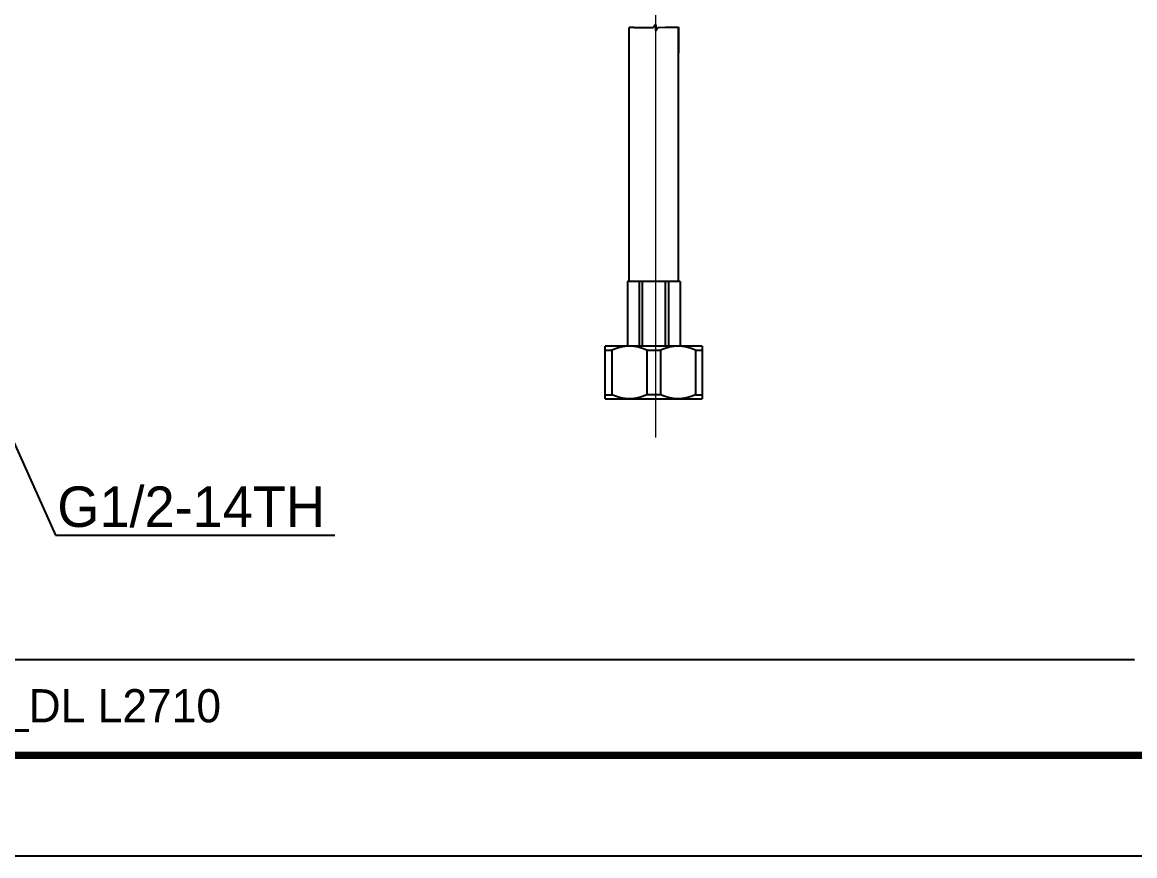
# Model space of a CAD drawing. Extents: x 0 to 790, y 0 to 579.
# Drawn here: x 374 to 648.8, y 0 to 205.9 of the extents above; entities that cross this region are included whole.
import ezdxf
from ezdxf import colors
from ezdxf.entities.mleader import LeaderData, LeaderLine
from ezdxf.math import Vec2, Vec3

# ---------------------------------------------------------------- set-up
doc = ezdxf.new("R2010")
doc.units = 0
doc.header["$LTSCALE"] = 10
doc.header["$MEASUREMENT"] = 0
doc.linetypes.add('CENTER2', pattern=[28.575, 19.05, -3.175, 3.175, -3.175])
doc.layers.get('0').update_dxf_attribs({"linetype": 'CONTINUOUS'})
doc.layers.add('Cneter', color=1, linetype='CENTER2', lineweight=13)
doc.styles.add('Daelim Dimension', font='')
doc.styles.get('Daelim Dimension').set_extended_font_data('나눔고딕')

msp = doc.modelspace()

# ---------------------------------------------------------------- linework, layer by layer
for p, q in [((525.11, 204.67), (523.86, 204.62)), ((536.06, 204.71), (536.06, 198.29)), ((517.96, 112.9), (541.96, 112.9)), ((540.29, 113.9), (541.96, 113.9))]:
    msp.add_line(p, q)
at = {"color": 7, "linetype": 'Continuous'}
for p, q in [((523.86, 141.9), (523.86, 204.62)), ((525.11, 204.67), (526.03, 204.64)), ((526.03, 204.64), (528, 204.65)), ((528, 204.65), (529.86, 204.67)), ((529.86, 204.67), (529.86, 204.67)), ((529.86, 204.67), (529.86, 204.67)), ((529.86, 204.67), (529.87, 204.67)), ((529.87, 204.67), (529.88, 204.67)), ((529.87, 204.67), (529.87, 204.67)), ((529.87, 204.67), (529.87, 204.67)), ((529.88, 204.68), (529.88, 204.68)), ((529.88, 204.67), (529.88, 204.68)), ((529.88, 204.68), (529.89, 204.67)), ((529.89, 204.67), (529.9, 204.67)), ((529.89, 204.67), (529.89, 204.67)), ((529.89, 204.67), (529.89, 204.67)), ((529.9, 204.68), (529.91, 204.68)), ((529.9, 204.67), (529.9, 204.68)), ((529.91, 204.69), (529.91, 204.7)), ((529.91, 204.7), (529.92, 204.7)), ((529.91, 204.68), (529.91, 204.69)), ((529.92, 204.71), (530.09, 204.95)), ((529.92, 204.7), (529.92, 204.71)), ((530.09, 204.95), (530.25, 205.21)), ((530.25, 205.21), (530.41, 205.45)), ((530.41, 205.45), (530.42, 205.46)), ((530.41, 205.45), (530.41, 205.45)), ((530.42, 205.47), (530.43, 205.48)), ((530.42, 205.46), (530.42, 205.47)), ((530.42, 205.46), (530.42, 205.46)), ((530.43, 205.48), (530.43, 205.48)), ((530.43, 205.48), (530.43, 205.47)), ((530.43, 205.48), (530.43, 205.48)), ((530.43, 205.47), (530.43, 205.46)), ((530.43, 205.46), (530.43, 205.46)), ((530.43, 205.46), (530.43, 205.45)), ((530.43, 205.45), (530.44, 204.95)), ((530.43, 205.45), (530.43, 205.45)), ((530.44, 204.95), (530.43, 204.4)), ((530.43, 204.4), (530.43, 203.9)), ((530.43, 203.9), (530.43, 203.89)), ((530.43, 203.9), (530.43, 203.9)), ((530.43, 203.89), (530.43, 203.89)), ((530.43, 203.89), (530.43, 203.88)), ((530.43, 203.88), (530.43, 203.87)), ((530.43, 203.87), (530.44, 203.88)), ((530.43, 203.87), (530.43, 203.87)), ((530.43, 203.87), (530.43, 203.87)), ((530.44, 203.89), (530.45, 203.9)), ((530.44, 203.89), (530.44, 203.89)), ((530.44, 203.88), (530.44, 203.89)), ((530.45, 203.9), (530.61, 204.14)), ((530.45, 203.9), (530.45, 203.9)), ((530.61, 204.14), (530.78, 204.4)), ((530.78, 204.4), (530.94, 204.64)), ((530.94, 204.64), (530.94, 204.65)), ((530.94, 204.65), (530.95, 204.65)), ((530.95, 204.66), (530.96, 204.67)), ((530.95, 204.65), (530.95, 204.66)), ((530.96, 204.67), (530.97, 204.68)), ((530.96, 204.67), (530.96, 204.67)), ((530.96, 204.67), (530.96, 204.67)), ((530.97, 204.68), (530.97, 204.68)), ((530.97, 204.68), (530.97, 204.67)), ((530.97, 204.67), (530.98, 204.67)), ((530.98, 204.67), (530.99, 204.67)), ((530.98, 204.67), (530.98, 204.67)), ((530.98, 204.67), (530.98, 204.67)), ((530.99, 204.67), (530.99, 204.67)), ((530.99, 204.67), (530.99, 204.67)), ((530.99, 204.67), (531, 204.67)), ((531, 204.67), (531, 204.67)), ((531, 204.67), (531.01, 204.67)), ((531.01, 204.67), (532.86, 204.7)), ((532.86, 204.7), (534.83, 204.71)), ((534.83, 204.71), (536.06, 204.71)), ((536.06, 141.9), (536.06, 204.71)), ((523.46, 141.9), (523.46, 125.9)), ((536.46, 141.9), (523.46, 141.9)), ((526.36, 141.9), (526.36, 125.9)), ((527.12, 141.9), (527.12, 125.9)), ((532.81, 141.9), (532.81, 125.9)), ((533.57, 141.9), (533.57, 125.9)), ((536.46, 141.9), (536.46, 125.9)), ((517.96, 112.9), (517.96, 125.9)), ((541.96, 125.9), (517.96, 125.9)), ((517.96, 124.9), (519.63, 124.9)), ((520.76, 125.34), (519.63, 124.9)), ((519.63, 124.9), (519.63, 113.9)), ((521.85, 125.65), (520.76, 125.34)), ((522.91, 125.84), (521.85, 125.65)), ((523.96, 125.9), (522.91, 125.84)), ((525.02, 125.84), (523.96, 125.9)), ((526.08, 125.65), (525.02, 125.84)), ((527.17, 125.34), (526.08, 125.65)), ((528.29, 124.9), (527.17, 125.34)), ((528.29, 124.9), (528.29, 113.9)), ((528.29, 124.9), (531.64, 124.9)), ((532.76, 125.34), (531.64, 124.9)), ((531.64, 124.9), (531.64, 113.9)), ((533.85, 125.65), (532.76, 125.34)), ((534.91, 125.84), (533.85, 125.65)), ((535.96, 125.9), (534.91, 125.84)), ((537.02, 125.84), (535.96, 125.9)), ((538.08, 125.65), (537.02, 125.84)), ((539.17, 125.34), (538.08, 125.65)), ((540.29, 124.9), (539.17, 125.34)), ((540.29, 124.9), (540.29, 113.9)), ((540.29, 124.9), (541.96, 124.9)), ((541.96, 125.9), (541.96, 112.9)), ((517.96, 113.9), (519.63, 113.9)), ((520.76, 113.45), (519.63, 113.9)), ((521.85, 113.14), (520.76, 113.45)), ((522.91, 112.96), (521.85, 113.14)), ((523.96, 112.9), (522.91, 112.96)), ((525.02, 112.96), (523.96, 112.9)), ((526.08, 113.14), (525.02, 112.96)), ((527.17, 113.45), (526.08, 113.14)), ((528.29, 113.9), (527.17, 113.45)), ((531.64, 113.9), (528.29, 113.9)), ((532.76, 113.45), (531.64, 113.9)), ((533.85, 113.14), (532.76, 113.45)), ((534.91, 112.96), (533.85, 113.14)), ((535.96, 112.9), (534.91, 112.96)), ((537.02, 112.96), (535.96, 112.9)), ((538.08, 113.14), (537.02, 112.96)), ((539.17, 113.45), (538.08, 113.14)), ((540.29, 113.9), (539.17, 113.45))]:
    msp.add_line(p, q, dxfattribs=at)
at = {"color": 5}
msp.add_line((12.7, 48.49), (648.72, 48.49), dxfattribs=at)
at = {"ltscale": 0.5}
msp.add_lwpolyline([(0, 0), (789.88, 0), (789.88, 578.76), (0, 578.76)], close=True, dxfattribs=at)
at = {"color": 5, "linetype": 'ByBlock', "lineweight": 200, "const_width": 1.82}
msp.add_lwpolyline([(12.7, 24.78), (777.1, 24.78), (777.1, 565.32), (12.7, 565.32)], close=True, dxfattribs=at)
at = {"layer": 'Cneter'}
msp.add_line((530.43, 261.97), (530.43, 103.37), dxfattribs=at)

# ---------------------------------------------------------------- texts
at = {"color": 2, "insert": (154.51, 41.16), "char_height": 8.198, "width": 362.8925, "attachment_point": 1, "style": 'Daelim Dimension'}
msp.add_mtext('{\\fPretendard Variable SemiBold|b0|i0|c129|p2;대림바스(주)} Single lever_Rico_원홀세면수전_DL L2710', dxfattribs=at)

# ---------------------------------------------------------------- leaders
at = {"ltscale": 0.5}
ml = msp.add_multileader_mtext('Standard', dxfattribs=at)
ml.set_content('G1/2-14TH', color=256, style='Daelim Dimension')
ml.set_leader_properties(color=5)
ml.build(insert=Vec2(0, 0))
ml.multileader.update_dxf_attribs({"text_left_attachment_type": 6, "text_right_attachment_type": 6, "dogleg_length": 0.36, "arrow_head_size": 5})
ctx = ml.context
ctx.base_point, ctx.char_height, ctx.arrow_head_size, ctx.landing_gap_size, ctx.plane_origin = Vec3(382.52, 79.24), 10, 5, 0.09, Vec3(366.98, 113.14)
ctx.left_attachment, ctx.right_attachment = 6, 6
notes = []
notes.append((ctx, [(0, (1, 1, 0), (382.16, 79.24), (1, 0), 0.36, [(0, [(366.98, 113.14)], 0, [])])]))
ctx.mtext.insert, ctx.mtext.flow_direction = Vec3(382.61, 91.24), 5
for ctx, leaders in notes:
    for number, flags, end, landing, length, lines in leaders:
        leader = LeaderData()
        leader.index, (leader.has_last_leader_line, leader.has_dogleg_vector, leader.attachment_direction) = number, flags
        leader.last_leader_point, leader.dogleg_vector, leader.dogleg_length = Vec3(end), Vec3(landing), length
        for number, points, colour, breaks in lines:
            line = LeaderLine()
            line.index, line.vertices, line.color, line.breaks = number, Vec3.list(points), colors.encode_raw_color(colour), breaks
            leader.lines.append(line)
        ctx.leaders.append(leader)

doc.saveas('drawing.dxf')
